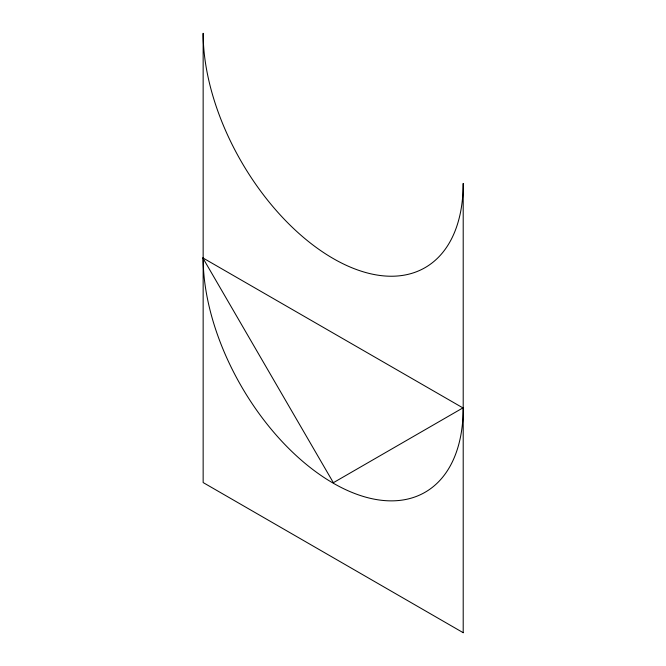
<?xml version="1.0" encoding="UTF-8"?>
<svg xmlns="http://www.w3.org/2000/svg" width="666" height="666" viewBox="0 0 666 666"><rect width="100%" height="100%" fill="white"/><g stroke="black" fill="none" stroke-linecap="round" stroke-linejoin="round"><path stroke-width="1" d="M462.795 407.967L333.366 482.7L202.797 257.859L463.203 408.067A183.883 106.169 60 0 1 333.175 483.141A183.883 106.169 60 0 1 203.147 257.925M463.203 632.7L203.147 482.559L203.147 33.3A183.883 106.169 60 0 0 333.175 258.516A183.883 106.169 60 0 0 463.203 183.441L463.203 632.7"/></g></svg>
